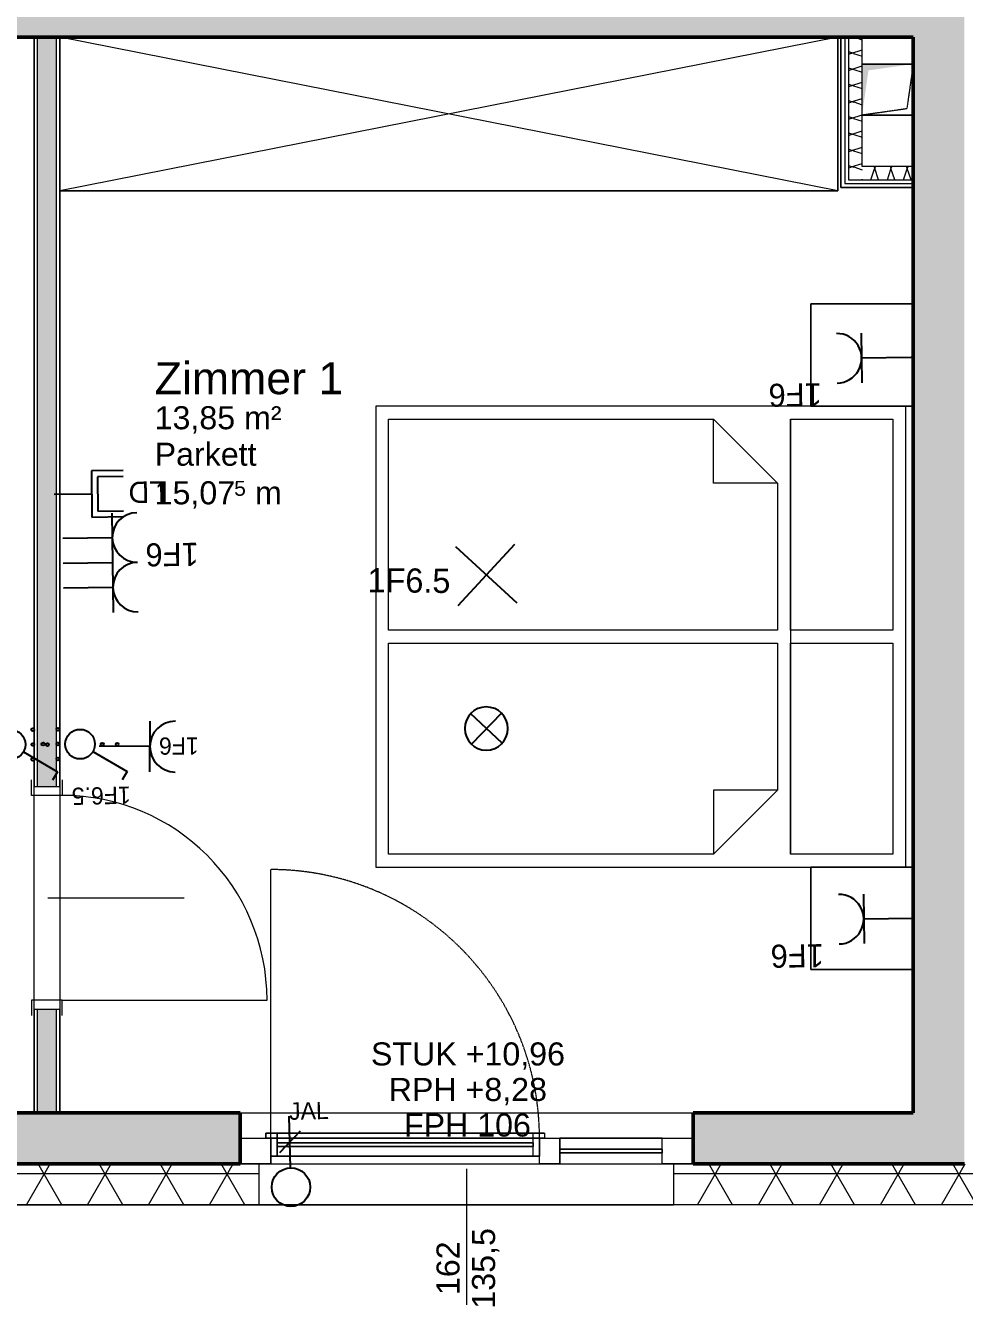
# Model space of a CAD drawing. Header units: metres. Extents: x -15638 to 29611, y -11908 to 29644.
# Drawn here: x 16711 to 20379, y 2594 to 7598 of the extents above; entities that cross this region are included whole.
import ezdxf
from ezdxf.enums import TextEntityAlignment as Align

# ---------------------------------------------------------------- set-up
doc = ezdxf.new("R2010")
doc.units = ezdxf.units.M
doc.linetypes.add('Verdeckt', pattern=[0.003, 0.002, -0.001])
doc.linetypes.add('Verdeckt Oben', pattern=[0.00225, 0.0015, -0.00075])
for name, color, linetype, lineweight in [('A-DETL-GENF_', 92, 'Continuous', 13), ('A-GLAZ', 151, 'Continuous', 18), ('A-GLAZ-IDEN_', 152, 'Continuous', 9), ('A_2D', 7, 'Continuous', 13), ('A_Beschriftung_', 7, 'Continuous', 9), ('A_Decken', 8, 'Continuous', 13), ('A_Durchbruch_', 7, 'Continuous', 5), ('A_Durchbruch_Projektion', 8, 'Verdeckt', 5), ('A_Fenster', 7, 'Continuous', 13), ('A_Moebel', 6, 'Continuous', 13), ('A_Raeume_', 7, 'Continuous', 5), ('A_Raeume_Beschriftung_', 7, 'Continuous', 9), ('A_Tueren', 31, 'Continuous', 13), ('A_Waende', 7, 'Continuous', 13)]:
    doc.layers.add(name, color=color, linetype=linetype, lineweight=lineweight)
doc.layers.add('E_Steckdose+Schalter', color=150, linetype='Continuous', true_color=0x0b6cf4)
doc.layers.add('ET_NACHRTECH', color=92, linetype='Continuous', true_color=0x00d100)
doc.layers.add('ET_LEGENDE - Wohnung$0$800_KO_HI____L', color=130, linetype='Continuous')
doc.styles.add('Arial_2', font='arial.ttf', dxfattribs={"height": 0.09})
doc.styles.add('Arial_3', font='arial.ttf', dxfattribs={"height": 0.125})
doc.styles.add('Arial_4', font='arial.ttf', dxfattribs={"height": 0.05849})
doc.styles.add('ET_LEGENDE - Wohnung$0$ROMANS', font='romans.shx', dxfattribs={"width": 0.6})
pattern_1 = [(45, (0, 0), (-0.08980256, 0.08980256), []), (45, (0.0898, 0), (-0.08980256, 0.08980256), [0.0635, -0.03175])]

# ---------------------------------------------------------------- blocks, each defined once
blk = doc.blocks.new('*U547')
for p, q in [((25, 43.3), (91.7, 158.8)), ((91.7, 158.8), (120.5, 142.1)), ((-25, -43.3), (-91.7, -158.8)), ((-91.7, -158.8), (-120.5, -142.1))]:
    blk.add_line(p, q)
blk.add_circle((0, 0), 50)
at = {"layer": 'ET_LEGENDE - Wohnung$0$800_KO_HI____L'}
for centre in [(0, 125), (0, 75), (-50, -75), (0, -75), (50, -75), (0, -125)]:
    blk.add_circle(centre, 5, dxfattribs=at)
at = {"style": 'ET_LEGENDE - Wohnung$0$ROMANS', "width": 0.6, "flags": 1}
for tag, p in [('RAUMBUCHNUMMER', (-0.2, -465.7)), ('ANLAGE', (-0.2, -615.7))]:
    blk.add_attdef(tag, text='', height=100, dxfattribs=at).set_placement(p, align=Align.MIDDLE)
for tag, p in [('TEILANLAGE_NR', (-0.2, -765.7)), ('KOMPONENTE', (-0.2, -915.7)), ('KOMPONENTE_NR', (-0.2, -1065.7)), ('BEZEICHNUNG', (-0.2, -1215.7)), ('TYP', (-0.2, -1365.7)), ('HERSTELLER', (-0.2, -1515.7)), ('MODEL', (-0.2, -1665.7)), ('LEISTUNG_MAX', (-0.2, -1815.7)), ('SPEZIFISCH_1', (-0.2, -1965.7)), ('SPEZIFISCH_2', (-0.2, -2115.7)), ('SPEZIFISCH_3', (-0.2, -2265.7)), ('SPEZIFISCH_4', (-0.2, -2415.7)), ('SPEZIFISCH_5', (-0.2, -2565.7)), ('GEWERKE_CODE', (-0.2, -2715.7)), ('LV_POS', (-0.2, -2865.7)), ('ZAEHLER', (-0.2, -3015.7)), ('PLATZHALTER_1', (-0.2, -3165.7)), ('PLATZHALTER_2', (-0.2, -3315.7)), ('PLATZHALTER_3', (-0.2, -3465.7)), ('JOBLISTE_VDMA', (-0.2, -3615.7)), ('ET_SPEZIFISCH_1', (-0.2, -3765.7)), ('ET_SPEZIFISCH_2', (-0.2, -3915.7)), ('ET_SPEZIFISCH_3', (-0.2, -4065.7)), ('ET_SPEZIFISCH_4', (-0.2, -4215.7)), ('ET_SPEZIFISCH_5', (-0.2, -4365.7)), ('ET_SPEZIFISCH_6', (-0.2, -4515.7)), ('ET_SPEZIFISCH_7', (-0.2, -4665.7))]:
    blk.add_attdef(tag, text='', height=100, dxfattribs=at).set_placement(p, align=Align.MIDDLE_CENTER)
blk = doc.blocks.new('*U548')
for p, q in [((25, 43.3), (91.7, 158.8)), ((91.7, 158.8), (120.5, 142.1))]:
    blk.add_line(p, q)
blk.add_circle((0, 0), 50)
at = {"layer": 'ET_LEGENDE - Wohnung$0$800_KO_HI____L'}
for centre in [(0, 125), (0, 75), (-50, -75), (0, -75), (50, -75), (0, -125)]:
    blk.add_circle(centre, 5, dxfattribs=at)
at = {"style": 'ET_LEGENDE - Wohnung$0$ROMANS', "width": 0.6, "flags": 1}
for tag, p in [('RAUMBUCHNUMMER', (-0.2, -465.7)), ('ANLAGE', (-0.2, -615.7))]:
    blk.add_attdef(tag, text='', height=100, dxfattribs=at).set_placement(p, align=Align.MIDDLE)
for tag, p in [('TEILANLAGE_NR', (-0.2, -765.7)), ('KOMPONENTE', (-0.2, -915.7)), ('KOMPONENTE_NR', (-0.2, -1065.7)), ('BEZEICHNUNG', (-0.2, -1215.7)), ('TYP', (-0.2, -1365.7)), ('HERSTELLER', (-0.2, -1515.7)), ('MODEL', (-0.2, -1665.7)), ('LEISTUNG_MAX', (-0.2, -1815.7)), ('SPEZIFISCH_1', (-0.2, -1965.7)), ('SPEZIFISCH_2', (-0.2, -2115.7)), ('SPEZIFISCH_3', (-0.2, -2265.7)), ('SPEZIFISCH_4', (-0.2, -2415.7)), ('SPEZIFISCH_5', (-0.2, -2565.7)), ('GEWERKE_CODE', (-0.2, -2715.7)), ('LV_POS', (-0.2, -2865.7)), ('ZAEHLER', (-0.2, -3015.7)), ('PLATZHALTER_1', (-0.2, -3165.7)), ('PLATZHALTER_2', (-0.2, -3315.7)), ('PLATZHALTER_3', (-0.2, -3465.7)), ('JOBLISTE_VDMA', (-0.2, -3615.7)), ('ET_SPEZIFISCH_1', (-0.2, -3765.7)), ('ET_SPEZIFISCH_2', (-0.2, -3915.7)), ('ET_SPEZIFISCH_3', (-0.2, -4065.7)), ('ET_SPEZIFISCH_4', (-0.2, -4215.7)), ('ET_SPEZIFISCH_5', (-0.2, -4365.7)), ('ET_SPEZIFISCH_6', (-0.2, -4515.7)), ('ET_SPEZIFISCH_7', (-0.2, -4665.7))]:
    blk.add_attdef(tag, text='', height=100, dxfattribs=at).set_placement(p, align=Align.MIDDLE_CENTER)
blk = doc.blocks.new('*U567')
for p, q in [((62.5, 0), (-62.5, 0)), ((0, 0), (0, -125))]:
    blk.add_line(p, q)
blk.add_arc((0, 62.5), 62.5, 180, 0)
at = {"style": 'ET_LEGENDE - Wohnung$0$ROMANS', "width": 0.8, "flags": 1}
for tag, p in [('RAUMBUCHNUMMER', (0, -425)), ('ANLAGE', (0, -595.4)), ('TEILANLAGE_NR', (0, -755.5)), ('KOMPONENTE', (0, -901.3)), ('KOMPONENTE_NR', (0, -1063.3)), ('BEZEICHNUNG', (0, -1205.6)), ('TYP', (0, -1346.7)), ('HERSTELLER', (0, -1514.1)), ('MODEL', (0, -1677.3)), ('LEISTUNG_MAX', (0, -1851.5)), ('SPEZIFISCH_1', (0, -2012.8)), ('SPEZIFISCH_2', (0, -2200)), ('SPEZIFISCH_3', (0, -2374.2)), ('SPEZIFISCH_4', (0, -2548.5)), ('SPEZIFISCH_5', (0, -2722.7)), ('GEWERKE_CODE', (0, -2897)), ('LV_POS', (0, -3071.2)), ('ZAEHLER', (0, -3245.5)), ('PLATZHALTER_1', (0, -3419.7)), ('PLATZHALTER_2', (0, -3594)), ('PLATZHALTER_3', (0, -3768.2)), ('JOBLISTE_VDMA', (0, -3942.5)), ('ET_SPEZIFISCH_1', (0, -4116.7)), ('ET_SPEZIFISCH_2', (0, -4291)), ('ET_SPEZIFISCH_3', (0, -4465.2)), ('ET_SPEZIFISCH_4', (0, -4639.5)), ('ET_SPEZIFISCH_5', (0, -4813.7)), ('ET_SPEZIFISCH_6', (0, -4988)), ('ET_SPEZIFISCH_7', (0, -5162.2))]:
    blk.add_attdef(tag, text='', height=100, dxfattribs=at).set_placement(p, align=Align.MIDDLE)
blk = doc.blocks.new('*U557')
for p, q in [((-70.7, -70.7), (70.7, 70.7)), ((70.7, -70.7), (-70.7, 70.7))]:
    blk.add_line(p, q)
at = {"style": 'ET_LEGENDE - Wohnung$0$ROMANS', "width": 0.6, "flags": 1}
for tag, p in [('RAUMBUCHNUMMER', (0, -400)), ('ANLAGE', (0, -550))]:
    blk.add_attdef(tag, text='', height=100, dxfattribs=at).set_placement(p, align=Align.MIDDLE)
for tag, p in [('TEILANLAGE_NR', (0, -700)), ('KOMPONENTE', (0, -850)), ('KOMPONENTE_NR', (0, -1000)), ('BEZEICHNUNG', (0, -1150)), ('TYP', (0, -1300)), ('HERSTELLER', (0, -1450)), ('MODEL', (0, -1600)), ('LEISTUNG_MAX', (0, -1750)), ('SPEZIFISCH_1', (0, -1900)), ('SPEZIFISCH_2', (0, -2050)), ('SPEZIFISCH_3', (0, -2200)), ('SPEZIFISCH_4', (0, -2350)), ('SPEZIFISCH_5', (0, -2500)), ('GEWERKE_CODE', (0, -2650)), ('LV_POS', (0, -2800)), ('ZAEHLER', (0, -2950)), ('PLATZHALTER_1', (0, -3100)), ('PLATZHALTER_2', (0, -3250)), ('PLATZHALTER_3', (0, -3400)), ('JOBLISTE_VDMA', (0, -3550)), ('ET_SPEZIFISCH_1', (0, -3700)), ('ET_SPEZIFISCH_2', (0, -3850)), ('ET_SPEZIFISCH_3', (0, -4000)), ('ET_SPEZIFISCH_4', (0, -4150)), ('ET_SPEZIFISCH_5', (0, -4300)), ('ET_SPEZIFISCH_6', (0, -4450)), ('ET_SPEZIFISCH_7', (0, -4600))]:
    blk.add_attdef(tag, text='', height=100, dxfattribs=at).set_placement(p, align=Align.MIDDLE_CENTER)
blk = doc.blocks.new('hzmdba')
at = {"color": 1}
for points in [[(5046.03, 1505.526), (5046.95, 1503.842)], [(5045.639, 1504.237), (5047.346, 1505.147)]]:
    blk.add_lwpolyline(points, dxfattribs=at)
blk.add_circle((5046.5, 1504.686), 0.963, dxfattribs=at)
blk = doc.blocks.new('*U566')
for p, q in [((-125.3, 0), (125.3, 0)), ((0, 0), (0, -125))]:
    blk.add_line(p, q)
for centre in [(-62.8, 62.6), (62.5, 62.5)]:
    blk.add_arc(centre, 62.5, 180, 0)
at = {"layer": 'ET_LEGENDE - Wohnung$0$800_KO_HI____L'}
for p, q in [((-62.8, 0.1), (-62.8, -124.9)), ((62.5, 0), (62.5, -125))]:
    blk.add_line(p, q, dxfattribs=at)
at = {"style": 'ET_LEGENDE - Wohnung$0$ROMANS', "width": 0.8, "flags": 1}
for tag, p in [('RAUMBUCHNUMMER', (0, -425)), ('ANLAGE', (0, -595.4)), ('TEILANLAGE_NR', (0, -755.5)), ('KOMPONENTE', (0, -901.3)), ('KOMPONENTE_NR', (0, -1063.3)), ('BEZEICHNUNG', (0, -1205.6)), ('TYP', (0, -1346.7)), ('HERSTELLER', (0, -1514.1)), ('MODEL', (0, -1677.3)), ('LEISTUNG_MAX', (0, -1851.5)), ('SPEZIFISCH_1', (0, -2012.8)), ('SPEZIFISCH_2', (0, -2200)), ('SPEZIFISCH_3', (0, -2374.2)), ('SPEZIFISCH_4', (0, -2548.5)), ('SPEZIFISCH_5', (0, -2722.7)), ('GEWERKE_CODE', (0, -2897)), ('LV_POS', (0, -3071.2)), ('ZAEHLER', (0, -3245.5)), ('PLATZHALTER_1', (0, -3419.7)), ('PLATZHALTER_2', (0, -3594)), ('PLATZHALTER_3', (0, -3768.2)), ('JOBLISTE_VDMA', (0, -3942.5))]:
    blk.add_attdef(tag, text='', height=100, dxfattribs=at).set_placement(p, align=Align.MIDDLE)
blk = doc.blocks.new('*U558')
for p, q in [((-62.5, 85.9), (-62.5, 0)), ((-46.5, 85.9), (-46.5, 16)), ((46.5, 16), (46.5, 85.9)), ((62.5, 0), (62.5, 85.9)), ((-62.5, 0), (62.5, 0)), ((-46.5, 16), (46.5, 16)), ((0, 0), (0, -101.6))]:
    blk.add_line(p, q)
at = {"style": 'ET_LEGENDE - Wohnung$0$ROMANS', "width": 0.8, "flags": 1}
for tag, p in [('RAUMBUCHNUMMER', (0, -334.5)), ('ANLAGE', (0, -505)), ('TEILANLAGE_NR', (0, -665)), ('KOMPONENTE', (0, -810.9)), ('KOMPONENTE_NR', (0, -972.8)), ('BEZEICHNUNG', (0, -1115.1)), ('TYP', (0.8, -1261.8)), ('HERSTELLER', (0, -1423.6)), ('MODEL', (0, -1586.8)), ('LEISTUNG_MAX', (0, -1761)), ('SPEZIFISCH_1', (0, -1935.3)), ('SPEZIFISCH_2', (0, -2109.5)), ('SPEZIFISCH_3', (0, -2283.8)), ('SPEZIFISCH_4', (0, -2458)), ('SPEZIFISCH_5', (0, -2632.3)), ('GEWERKE_CODE', (0, -2806.5)), ('LV_POS', (0, -2980.8)), ('ZAEHLER', (0, -3155)), ('PLATZHALTER_1', (0, -3329.3)), ('PLATZHALTER_2', (0, -3503.5)), ('PLATZHALTER_3', (0, -3677.8)), ('JOBLISTE_VDMA', (0, -3852)), ('ET_SPEZIFISCH_1', (0, -4026.3)), ('ET_SPEZIFISCH_2', (0, -4200.5)), ('ET_SPEZIFISCH_3', (0, -4374.8)), ('ET_SPEZIFISCH_4', (0, -4549)), ('ET_SPEZIFISCH_5', (0, -4723.3)), ('ET_SPEZIFISCH_6', (0, -4897.5)), ('ET_SPEZIFISCH_7', (0, -5071.8))]:
    blk.add_attdef(tag, text='', height=100, dxfattribs=at).set_placement(p, align=Align.TOP_CENTER)
blk = doc.blocks.new('*U555')
blk.add_line((0, 65), (0, 240))
at = {"linetype": 'Continuous', "ltscale": 0.125}
blk.add_line((35.4, 187.9), (-35.4, 117.1), dxfattribs=at)
blk.add_circle((0, 0), 65)
at = {"style": 'ET_LEGENDE - Wohnung$0$ROMANS', "width": 0.6, "flags": 1}
for tag, p in [('RAUMBUCHNUMMER', (0, -400)), ('ANLAGE', (0, -550))]:
    blk.add_attdef(tag, text='', height=100, dxfattribs=at).set_placement(p, align=Align.MIDDLE)
for tag, p in [('TEILANLAGE_NR', (0, -700)), ('KOMPONENTE', (0, -850)), ('KOMPONENTE_NR', (0, -1000)), ('BEZEICHNUNG', (0, -1150)), ('TYP', (0, -1300)), ('HERSTELLER', (0, -1450)), ('MODEL', (0, -1600)), ('LEISTUNG_MAX', (0, -1750)), ('SPEZIFISCH_1', (0, -1900)), ('SPEZIFISCH_2', (0, -2050)), ('SPEZIFISCH_3', (0, -2200)), ('SPEZIFISCH_4', (0, -2350)), ('SPEZIFISCH_5', (0, -2500)), ('GEWERKE_CODE', (0, -2650)), ('LV_POS', (0, -2800)), ('ZAEHLER', (0, -2950)), ('PLATZHALTER_1', (0, -3100)), ('PLATZHALTER_2', (0, -3250)), ('PLATZHALTER_3', (0, -3400)), ('JOBLISTE_VDMA', (0, -3550)), ('ET_SPEZIFISCH_1', (0, -3700)), ('ET_SPEZIFISCH_2', (0, -3850)), ('ET_SPEZIFISCH_3', (0, -4000)), ('ET_SPEZIFISCH_4', (0, -4150)), ('ET_SPEZIFISCH_5', (0, -4300)), ('ET_SPEZIFISCH_6', (0, -4450)), ('ET_SPEZIFISCH_7', (0, -4600))]:
    blk.add_attdef(tag, text='', height=100, dxfattribs=at).set_placement(p, align=Align.MIDDLE_CENTER)
blk = doc.blocks.new('Moeb_Schrank - Schrank_2m_60cm-8374604-263_PP_03DG_BT1')
at = {"layer": 'A_Moebel', "color": 8}
for p, q in [((0, 0), (3.04, 0.6)), ((0, 0.6), (3.04, 0)), ((3.04, 0.6), (0, 0.6)), ((0, 0.6), (0, 0)), ((0, 0), (0, 0.6)), ((0, 0.6), (3.04, 0.6)), ((3.04, 0), (3.04, 0.6)), ((3.04, 0.6), (3.04, 0)), ((0, 0), (3.04, 0)), ((3.04, 0), (0, 0))]:
    blk.add_line(p, q, dxfattribs=at)
blk = doc.blocks.new('Moeb_Bett - Doppelbett 180x210-V11-263_PP_03DG_BT1')
at = {"layer": 'A_Moebel', "color": 8}
for p, q in [((-1.3, 1.05), (-1.3, 0.65)), ((-1.3, 0.65), (-1.3, 1.05)), ((-0.9, 1.05), (-1.0602, 1.05)), ((-1.0602, 1.05), (-0.9, 1.05)), ((-0.9, 1.05), (-0.9, -1.05)), ((-0.9, 0.65), (-0.9, 1.05)), ((-0.9, 1.05), (-0.9, 0.65)), ((-0.9, 1.02), (0.9, 1.02)), ((0.9, -1.05), (0.9, 1.05)), ((1.3, 1.05), (0.9, 1.05)), ((0.9, 1.05), (0.9, 0.65)), ((0.9, 0.65), (0.9, 1.05)), ((0.9, 1.05), (1.3, 1.05)), ((1.3, 0.65), (1.3, 1.05)), ((1.3, 1.05), (1.3, 0.65)), ((-0.85, 0.57), (-0.85, 0.97)), ((-0.85, 0.97), (-0.025, 0.97)), ((-0.025, 0.97), (-0.025, 0.57)), ((0.025, 0.57), (0.025, 0.97)), ((0.025, 0.97), (0.85, 0.97)), ((0.85, 0.97), (0.85, 0.57)), ((-1.3, 0.65), (-0.9, 0.65)), ((-0.9, 0.65), (-1.3, 0.65)), ((0.9, 0.65), (1.3, 0.65)), ((1.3, 0.65), (0.9, 0.65)), ((-0.025, 0.57), (-0.85, 0.57)), ((-0.85, 0.57), (0.85, 0.57)), ((0.85, 0.57), (0.025, 0.57)), ((-0.85, 0.27), (-0.6, 0.52)), ((-0.6, 0.52), (-0.6, 0.27)), ((-0.6, 0.52), (-0.025, 0.52)), ((-0.025, 0.52), (-0.025, -1)), ((0.025, -1), (0.025, 0.52)), ((0.025, 0.52), (0.6, 0.52)), ((0.6, 0.52), (0.6, 0.27)), ((0.85, 0.27), (0.6, 0.52)), ((-0.6, 0.27), (-0.85, 0.27)), ((-0.85, -1), (-0.85, 0.27)), ((0.6, 0.27), (0.85, 0.27)), ((0.85, 0.27), (0.85, -1)), ((-0.025, -1), (-0.85, -1)), ((0.85, -1), (0.025, -1)), ((-0.9, -1.05), (0.9, -1.05))]:
    blk.add_line(p, q, dxfattribs=at)
blk = doc.blocks.new('UZ_D1 - SL_0800x2000_Zimmertür_Stahlzarge_GK-7175678-263_PP_03DG_BT1')
at = {"layer": 'A_Tueren', "lineweight": 5}
for p, q in [((0.4, 0.06), (0.4, 0.86)), ((-0.46, 0.06), (-0.4, 0.06)), ((-0.4, 0.06), (-0.4, -0.06)), ((0.4, 0.06), (0.4, -0.06)), ((0.46, 0.06), (0.4, 0.06)), ((-0.4, -0.06), (-0.46, -0.06)), ((0.4, -0.06), (0.46, -0.06))]:
    blk.add_line(p, q, dxfattribs=at)
blk.add_arc((0.4, 0.06), 0.8, 90, 180, dxfattribs=at)
blk = doc.blocks.new('Fens_Tuer_2tlg - DK_DF_SL_1770x1900_Terrassentür dicke Aufbau NEU DG-V30-263_PP_03DG_BT1')
at = {"layer": 'A-GLAZ'}
for p, q in [((-0.785, 0.02), (-0.74, 0.02)), ((-0.785, 0), (-0.785, 0.02)), ((-0.74, 0.02), (-0.74, -0.07)), ((0.26, 0.02), (0.305, 0.02)), ((0.26, -0.07), (0.26, 0.02)), ((0.305, 0.02), (0.305, 0)), ((-0.885, -0.1), (-0.885, 0)), ((-0.885, 0), (-0.765, 0)), ((-0.765, 0), (-0.785, 0)), ((-0.765, -0.07), (-0.765, 0)), ((-0.765, 0), (-0.765, -0.1)), ((-0.74, -0.018), (0.26, -0.018)), ((-0.74, -0.032), (-0.74, -0.018)), ((0.26, -0.032), (-0.74, -0.032)), ((0.26, -0.018), (0.26, -0.032)), ((0.285, 0), (0.285, -0.07)), ((0.305, 0), (0.285, 0)), ((0.285, -0.1), (0.285, 0)), ((0.285, 0), (0.365, 0)), ((0.365, 0), (0.365, -0.1)), ((0.365, -0.043), (0.765, -0.043)), ((0.365, -0.057), (0.365, -0.043)), ((0.765, -0.1), (0.765, 0)), ((0.765, 0), (0.885, 0)), ((0.765, -0.043), (0.765, -0.057)), ((0.885, 0), (0.885, -0.1)), ((-0.765, -0.1), (-0.885, -0.1)), ((-0.74, -0.07), (-0.765, -0.07)), ((0.285, -0.07), (0.26, -0.07)), ((0.365, -0.1), (0.285, -0.1)), ((0.765, -0.057), (0.365, -0.057)), ((0.885, -0.1), (0.765, -0.1))]:
    blk.add_line(p, q, dxfattribs=at)
at = {"layer": 'A_Fenster', "linetype": 'Verdeckt', "lineweight": 5}
for p, q in [((-0.765, 0.02), (-0.765, 1.05)), ((-0.765, 0), (-0.765, 0.02))]:
    blk.add_line(p, q, dxfattribs=at)
at = {"layer": 'A_Fenster', "linetype": 'Verdeckt Oben', "lineweight": 5}
for p, q in [((-0.885, 0.1), (0.885, 0.1)), ((-0.885, 0.1), (0.885, 0.1)), ((-0.885, -0.1), (0.885, -0.1)), ((-0.81, -0.26), (0.81, -0.26))]:
    blk.add_line(p, q, dxfattribs=at)
at = {"layer": 'A_Fenster'}
for p, q in [((-0.785, 0.02), (-0.785, 0)), ((0.305, 0.02), (-0.785, 0.02)), ((-0.74, -0.018), (-0.74, 0.02)), ((-0.74, 0.02), (0.26, 0.02)), ((0.26, -0.018), (0.26, 0.02)), ((0.305, 0.02), (0.305, 0)), ((-0.885, 0), (-0.785, 0)), ((-0.785, 0), (0.305, 0)), ((-0.785, 0), (0.305, 0)), ((-0.765, 0), (-0.765, -0.07)), ((0.285, 0), (-0.765, 0)), ((0.285, 0), (-0.765, 0)), ((-0.765, -0.07), (-0.765, 0)), ((-0.74, -0.018), (-0.74, -0.032)), ((0.26, -0.018), (-0.74, -0.018)), ((-0.74, -0.032), (-0.74, -0.018)), ((-0.74, -0.032), (0.26, -0.032)), ((-0.74, -0.07), (-0.74, -0.032)), ((0.26, -0.032), (0.26, -0.018)), ((0.26, -0.032), (0.26, -0.018)), ((0.26, -0.07), (0.26, -0.032)), ((0.285, 0), (0.285, -0.07)), ((0.285, -0.07), (0.285, 0)), ((0.305, 0), (0.885, 0)), ((0.765, 0), (0.365, 0)), ((0.365, -0.043), (0.365, 0)), ((0.365, -0.057), (0.365, -0.043)), ((0.365, -0.043), (0.365, -0.057)), ((0.765, -0.043), (0.365, -0.043)), ((0.765, -0.043), (0.765, 0)), ((0.765, -0.057), (0.765, -0.043)), ((0.765, -0.057), (0.765, -0.043)), ((-0.81, -0.1), (-0.885, -0.1)), ((-0.765, -0.07), (0.285, -0.07)), ((-0.765, -0.1), (-0.765, -0.07)), ((-0.765, -0.1), (0.285, -0.1)), ((0.26, -0.07), (-0.74, -0.07)), ((0.285, -0.1), (0.285, -0.07)), ((0.365, -0.1), (0.365, -0.057)), ((0.365, -0.057), (0.765, -0.057)), ((0.365, -0.1), (0.765, -0.1)), ((0.765, -0.1), (0.765, -0.057)), ((0.885, -0.1), (0.81, -0.1))]:
    blk.add_line(p, q, dxfattribs=at)
at = {"layer": 'A_Fenster', "linetype": 'Verdeckt', "lineweight": 5}
for start, end in [(1.094, 90), (360, 1.094)]:
    blk.add_arc((-0.765, 0), 1.05, start, end, dxfattribs=at)
blk = doc.blocks.new('Symbol_Schatten - Bodendurchbruch_Schatten-8269585-263_PP_03DG_BT1')
at = {"layer": 'A-DETL-GENF_'}
blk.add_hatch(color=256, dxfattribs=at).paths.add_polyline_path([(-0.1, -0.1), (-0.075, 0.075), (0.1, 0.1), (-0.1, 0.1), (-0.1, 0.075)])
at = {"layer": 'A_2D'}
for p, q in [((-0.1, 0.1), (0.1, 0.1)), ((0.1, -0.1), (-0.1, -0.1))]:
    blk.add_line(p, q, dxfattribs=at)
at = {"layer": 'A_Durchbruch_'}
for p, q in [((0.1, 0.1), (-0.1, 0.1)), ((-0.1, -0.1), (0.1, -0.1))]:
    blk.add_line(p, q, dxfattribs=at)
blk = doc.blocks.new('Symbol_Schatten_Verdeckt_unten - Bodendurchbruch_Schatten_Verdeckt_unten-8269587-263_PP_03DG_BT1')
at = {"layer": 'A_Durchbruch_Projektion'}
for p, q in [((-0.1, 0.1), (0.1, 0.1)), ((-0.1, -0.1), (-0.075, 0.075)), ((-0.075, 0.075), (0.1, 0.1))]:
    blk.add_line(p, q, dxfattribs=at)
blk = doc.blocks.new('BS_Tuer_PP - rechts-10002445-263_PP_03DG_BT1')
at = {"layer": 'A_Beschriftung_'}
blk.add_line((0, 0.00012), (0, -0.01051), dxfattribs=at)
blk = doc.blocks.new('BS_Fens_PP - rechts-2843221-263_PP_03DG_BT1')
at = {"layer": 'A-GLAZ-IDEN_'}
blk.add_line((0, 0.00012), (0, -0.01051), dxfattribs=at)
blk = doc.blocks.new('354354')
at = {"layer": 'A_Waende', "lineweight": 5}
h = blk.add_hatch(dxfattribs=at)
h.set_pattern_fill('FP_4', color=250, style=0, pattern_type=2)
h.set_pattern_definition(pattern_1)
h.paths.add_polyline_path([(39.2827, 73.898), (39.2827, 79.243), (39.0827, 79.243), (39.0827, 73.898), (39.2653, 73.898)])
h.paths.add_polyline_path([(39.0827, 80.443), (39.2827, 80.443), (39.2827, 81.443), (39.0827, 81.443), (39.0827, 80.7305)])
h.paths.add_polyline_path([(39.2827, 83.213), (39.2827, 84.3727), (39.0827, 84.3727), (39.0827, 83.213), (39.1827, 83.213)])
h.paths.add_polyline_path([(39.1827, 85.8227), (39.1049, 85.8422), (39.119, 85.8068), (39.1427, 85.8127)])
h.paths.add_polyline_path([(39.2827, 85.7977), (39.2827, 85.8477), (39.1827, 85.8227), (39.2363, 85.8093)])
h.paths.add_polyline_path([(39.2827, 85.7552), (39.2827, 85.7977), (39.2197, 85.7977), (39.2414, 85.783)])
h.paths.add_polyline_path([(39.1427, 85.5727), (39.2827, 85.5727), (39.2827, 85.7552), (39.1397, 85.7552), (39.1427, 85.7477), (39.0827, 85.7477), (39.0827, 85.5727)])
h.paths.add_polyline_path([(39.1276, 85.7855), (39.1456, 85.7977), (39.1227, 85.7977)])
h.paths.add_polyline_path([(39.2197, 85.8477), (39.2827, 85.8477), (39.2827, 85.8902), (39.2277, 85.8531)])
h.paths.add_polyline_path([(39.1456, 85.8477), (39.0868, 85.8874), (39.1027, 85.8477), (39.1427, 85.8477)])
h.paths.add_polyline_path([(39.2827, 85.8902), (39.2827, 86.5927), (39.0827, 86.5927), (39.0827, 85.8977), (39.0857, 85.8902), (39.2204, 85.8902)])
h = blk.add_hatch(dxfattribs=at)
h.set_pattern_fill('FP_4', color=250, style=0, pattern_type=2)
h.set_pattern_definition(pattern_1)
h.paths.add_polyline_path([(30.1509, 78.3005), (30.1877, 78.3005), (30.1877, 78.4805), (22.0727, 78.4805), (22.0727, 78.3005), (30.1359, 78.3005)])
h.paths.add_polyline_path([(16.5777, 78.3005), (21.0527, 78.3005), (21.0527, 78.4805), (15.0327, 78.4805), (15.0327, 78.3005), (16.5627, 78.3005)])
h.paths.add_polyline_path([(38.7877, 78.3005), (39.0827, 78.3005), (39.0827, 78.4805), (31.2077, 78.4805), (31.2077, 78.3005), (38.7782, 78.3005)])
h = blk.add_hatch(dxfattribs=at)
h.set_pattern_fill('FP_18', color=250, angle=-135, style=0, pattern_type=2)
h.set_pattern_definition([(315, (35.64808, 76.19924), (0.254, -0.1270034), [0.02245, -0.15715]), (315, (35.7591, 76.151865), (0.254, -0.1270034), [0.02245, -0.15715]), (315, (35.64808, 76.1356), (0.254, -0.1270034), [0.02245, -0.15715]), (315, (35.7591, 76.088225), (0.254, -0.1270034), [0.02245, -0.15715]), (341.565, (35.663638, 76.183685), (0.50799766, -0.1270007), [0.0502, -0.35141]), (341.565, (35.711014, 76.16742), (0.50799766, -0.1270007), [0.0502, -0.35141]), (341.565, (35.663638, 76.120045), (0.50799766, -0.1270007), [0.0502, -0.35141]), (341.565, (35.711014, 76.10378), (0.50799766, -0.1270007), [0.0502, -0.35141]), (45, (35.7591, 76.18298), (-0.254, -0.1270034), [0.02245, -0.15715]), (45, (35.64808, 76.1356), (-0.254, -0.1270034), [0.02245, -0.15715]), (45, (35.75839, 76.120045), (-0.254, -0.1270034), [0.02245, -0.15715]), (45, (35.64808, 76.07196), (-0.254, -0.1270034), [0.02245, -0.15715]), (18.435, (35.711014, 76.16742), (-0.50799766, -0.1270007), [0.0502, -0.35141]), (18.435, (35.663638, 76.151158), (-0.50799766, -0.1270007), [0.0502, -0.35141]), (18.435, (35.711014, 76.10378), (-0.50799766, -0.1270007), [0.0502, -0.35141]), (18.435, (35.663638, 76.08752), (-0.50799766, -0.1270007), [0.0502, -0.35141])])
h.paths.add_polyline_path([(35.6602, 74.098), (35.7352, 74.098), (35.7352, 74.503), (35.6602, 74.503), (35.6602, 74.1189)])
h.paths.add_polyline_path([(35.7352, 75.373), (35.7352, 78.3005), (35.6602, 78.3005), (35.6602, 75.373)])
h = blk.add_hatch(dxfattribs=at)
h.set_pattern_fill('FP_87', color=250, angle=-135, style=0, pattern_type=2)
h.set_pattern_definition([(315, (38.80036, 78.00661), (0.254, -0.127003), [0.02245, -0.15715]), (315, (38.91138, 77.95923), (0.254, -0.127003), [0.02245, -0.15715]), (315, (38.80036, 77.94297), (0.254, -0.127003), [0.02245, -0.15715]), (315, (38.91138, 77.89559), (0.254, -0.127003), [0.02245, -0.15715]), (341.565, (38.81592, 77.99105), (0.5079977, -0.1270007), [0.0502, -0.35141]), (341.565, (38.863296, 77.974786), (0.5079977, -0.1270007), [0.0502, -0.35141]), (341.565, (38.81592, 77.92741), (0.5079977, -0.1270007), [0.0502, -0.35141]), (341.565, (38.864003, 77.911854), (0.5079977, -0.1270007), [0.0502, -0.35141]), (45, (38.91138, 77.99034), (-0.254, -0.127003), [0.02245, -0.15715]), (45, (38.80036, 77.94297), (-0.254, -0.127003), [0.02245, -0.15715]), (45, (38.91067, 77.92741), (-0.254, -0.127003), [0.02245, -0.15715]), (45, (38.80036, 77.87933), (-0.254, -0.127003), [0.02245, -0.15715]), (18.435, (38.863296, 77.974786), (-0.5079977, -0.1270007), [0.0502, -0.35141]), (18.435, (38.816627, 77.95923), (-0.5079977, -0.1270007), [0.0502, -0.35141]), (18.435, (38.864003, 77.911854), (-0.5079977, -0.1270007), [0.0502, -0.35141]), (18.435, (38.816627, 77.89559), (-0.5079977, -0.1270007), [0.0502, -0.35141])])
h.paths.add_polyline_path([(38.8827, 77.743), (38.8827, 78.3005), (38.8302, 78.3005), (38.8302, 77.743), (38.8597, 77.743)])
h = blk.add_hatch(dxfattribs=at)
h.set_pattern_fill('FP_86', color=250, angle=45, style=0, pattern_type=2)
h.set_pattern_definition([(45, (38.9828, 77.71245), (0.127003, 0.254), [0.02245, -0.15715]), (45, (39.03088, 77.82417), (0.127003, 0.254), [0.02245, -0.15715]), (45, (39.04573, 77.71316), (0.127003, 0.254), [0.02245, -0.15715]), (45, (39.09381, 77.823465), (0.127003, 0.254), [0.02245, -0.15715]), (71.565, (38.99906, 77.728713), (0.127001, 0.507998), [0.0502, -0.35141]), (71.565, (39.014617, 77.776796), (0.127001, 0.507998), [0.0502, -0.35141]), (71.565, (39.061993, 77.72942), (0.127001, 0.507998), [0.0502, -0.35141]), (71.565, (39.078256, 77.776796), (0.127001, 0.507998), [0.0502, -0.35141]), (135, (38.99835, 77.82417), (0.127003, -0.254), [0.02245, -0.15715]), (135, (39.04573, 77.71316), (0.127003, -0.254), [0.02245, -0.15715]), (135, (39.06199, 77.82417), (0.127003, -0.254), [0.02245, -0.15715]), (135, (39.10937, 77.71316), (0.127003, -0.254), [0.02245, -0.15715]), (108.435, (39.014617, 77.776796), (0.127001, -0.507998), [0.0502, -0.35141]), (108.435, (39.030173, 77.728713), (0.127001, -0.507998), [0.0502, -0.35141]), (108.435, (39.078256, 77.776796), (0.127001, -0.507998), [0.0502, -0.35141]), (108.435, (39.093813, 77.728713), (0.127001, -0.507998), [0.0502, -0.35141])])
h.paths.add_polyline_path([(39.0754, 77.743), (39.0827, 77.743), (39.0827, 77.7955), (38.8827, 77.7955), (38.8827, 77.743), (39.0754, 77.743)])
h = blk.add_hatch(dxfattribs=at)
h.set_pattern_fill('FP_4', color=250, style=0, pattern_type=2)
h.set_pattern_definition(pattern_1)
h.paths.add_polyline_path([(29.7382, 73.898), (29.8125, 73.898), (29.8125, 74.098), (28.4302, 74.098), (28.4302, 73.898), (29.3505, 73.898)])
h.paths.add_polyline_path([(11.2427, 73.898), (13.1164, 73.898), (13.1164, 74.098), (11.2427, 74.098), (11.2427, 74.0156)])
h.paths.add_polyline_path([(24.8204, 73.898), (26.6602, 73.898), (26.6602, 74.098), (24.7596, 74.098), (24.7596, 73.898), (24.8063, 73.898)])
h.paths.add_polyline_path([(21.6909, 73.898), (22.9896, 73.898), (22.9896, 74.098), (21.6909, 74.098), (21.6909, 73.998)])
h.paths.add_polyline_path([(35.1723, 73.998), (35.1918, 74.0758), (35.1564, 74.0616), (35.1623, 74.038)])
h.paths.add_polyline_path([(35.1973, 73.898), (35.1723, 73.998), (35.1473, 73.898), (35.1723, 73.898)])
h.paths.add_polyline_path([(35.2398, 73.898), (35.1973, 73.961), (35.1973, 73.898)])
h.paths.add_polyline_path([(35.7884, 73.898), (36.4523, 73.898), (36.4523, 74.098), (35.2473, 74.098), (35.2398, 74.095), (35.2398, 73.898), (35.7477, 73.898)])
h.paths.add_polyline_path([(16.1664, 73.998), (16.1858, 74.0758), (16.1505, 74.0616), (16.1564, 74.038)])
h.paths.add_polyline_path([(16.1414, 73.898), (16.1914, 73.898), (16.1664, 73.998), (16.157, 73.9602)])
h.paths.add_polyline_path([(16.0989, 73.898), (16.1414, 73.898), (16.1414, 73.961)])
h.paths.add_polyline_path([(15.4277, 73.898), (16.0989, 73.898), (16.0989, 74.041), (16.0914, 74.038), (16.0914, 74.098), (14.8864, 74.098), (14.8864, 73.898), (15.3277, 73.898)])
h.paths.add_polyline_path([(19.8705, 73.898), (19.9209, 73.898), (19.9209, 74.098), (18.2564, 74.098), (18.2564, 73.898), (18.8201, 73.898)])
h.paths.add_polyline_path([(31.5825, 73.898), (33.0823, 73.898), (33.0823, 74.098), (31.5825, 74.098), (31.5825, 74.0966)])
h.paths.add_polyline_path([(35.1473, 73.898), (35.1473, 73.961), (35.1048, 73.898)])
h.paths.add_polyline_path([(35.1048, 73.898), (35.1048, 74.041), (35.0973, 74.038), (35.0973, 74.098), (34.8523, 74.098), (34.8523, 73.898), (35.0814, 73.898)])
h.paths.add_polyline_path([(16.2339, 73.898), (16.1914, 73.961), (16.1914, 73.898)])
h.paths.add_polyline_path([(16.4864, 73.898), (16.4864, 74.098), (16.2414, 74.098), (16.2339, 74.095), (16.2339, 73.898), (16.3455, 73.898)])
h.paths.add_polyline_path([(39.0827, 73.898), (39.0827, 74.098), (38.2223, 74.098), (38.2223, 73.898), (38.9653, 73.898)])
h.paths.add_polyline_path([(16.1914, 74.035), (16.2311, 74.0939), (16.1914, 74.078), (16.1914, 74.038)])
h.paths.add_polyline_path([(35.1973, 74.035), (35.237, 74.0939), (35.1973, 74.078), (35.1973, 74.038)])
h.paths.add_polyline_path([(16.1414, 74.035), (16.1414, 74.058), (16.1292, 74.0531), (16.1394, 74.038)])
h.paths.add_polyline_path([(35.1473, 74.035), (35.1473, 74.058), (35.1351, 74.0531), (35.1453, 74.038)])
h = blk.add_hatch(dxfattribs=at)
h.set_pattern_fill('FP_2', color=250, style=0, pattern_type=2)
h.set_pattern_definition([(180, (25.243, 73.898), (0, -0.20637), []), (240, (25.243, 73.898), (0.1787303, -0.10319), []), (300, (25.243, 73.898), (0.1787303, 0.10319), [])])
h.paths.add_polyline_path([(38.2223, 73.738), (39.4427, 73.738), (39.4427, 73.898), (38.1473, 73.898), (38.1473, 73.738)])
h.paths.add_polyline_path([(34.7773, 73.738), (36.5273, 73.738), (36.5273, 73.898), (34.7773, 73.898), (34.7773, 73.8599)])
h.paths.add_polyline_path([(33.1573, 73.738), (33.1573, 73.898), (31.5075, 73.898), (31.5075, 73.738), (32.9604, 73.738)])
h.paths.add_polyline_path([(29.7382, 73.738), (29.8875, 73.738), (29.8875, 73.898), (28.3552, 73.898), (28.3552, 73.738), (29.3235, 73.738)])
h.paths.add_polyline_path([(25.8902, 73.738), (26.7352, 73.738), (26.7352, 73.898), (24.6846, 73.898), (24.6846, 73.738), (25.7577, 73.738)])
h.paths.add_polyline_path([(23.0646, 73.738), (23.0646, 73.898), (21.6159, 73.898), (21.6159, 73.738), (23.0622, 73.738)])
h.paths.add_polyline_path([(12.7559, 73.738), (13.1914, 73.738), (13.1914, 73.898), (11.0427, 73.898), (11.0427, 73.738), (11.75, 73.738)])
h.paths.add_polyline_path([(15.4277, 73.738), (16.5614, 73.738), (16.5614, 73.898), (14.8114, 73.898), (14.8114, 73.738), (15.3277, 73.738)])
h.paths.add_polyline_path([(18.2564, 73.738), (19.9959, 73.738), (19.9959, 73.898), (18.1814, 73.898), (18.1814, 73.738)])
at = {"layer": 'A_Decken'}
blk.add_line((39.0827, 77.9955), (38.8827, 77.9955), dxfattribs=at)
at = {"layer": 'A_Raeume_', "flags": 128}
for points in [[(29.7382, 73.738), (24.7927, 73.738), (24.7927, 71.1858), (24.7927, 71.048), (42.4327, 71.048), (42.4327, 78.3005), (39.4427, 78.3005), (39.4427, 73.738), (34.9382, 73.738), (34.9382, 71.8558), (34.9382, 71.718), (34.8004, 71.718), (29.7382, 71.718)], [(30.0977, 74.098), (35.6477, 74.098), (35.6477, 78.3005), (31.8527, 78.3005), (31.8527, 78.2692), (31.8527, 76.2605), (30.0977, 76.2605), (30.0977, 76.0805), (30.0977, 75.9275)], [(39.0827, 74.098), (39.0827, 77.713), (38.8002, 77.713), (38.8002, 78.3005), (35.7477, 78.3005), (35.7477, 74.098)]]:
    blk.add_lwpolyline(points, close=True, dxfattribs=at)
at = {"layer": 'A_Waende', "color": 10, "lineweight": 50}
for p, q in [((31.2077, 78.3005), (35.6602, 78.3005)), ((35.6602, 78.3005), (39.0827, 78.3005)), ((39.0827, 78.3005), (39.0827, 74.098)), ((35.2473, 74.098), (36.4523, 74.098)), ((36.4523, 73.898), (36.4523, 74.098)), ((38.2223, 74.098), (39.0827, 74.098)), ((38.2223, 73.898), (38.2223, 74.098)), ((36.4523, 73.898), (34.8523, 73.898)), ((38.2223, 73.898), (39.2827, 73.898))]:
    blk.add_line(p, q, dxfattribs=at)
at = {"layer": 'A_Waende'}
for p, q in [((35.6477, 78.3005), (35.6477, 75.373)), ((35.6602, 75.373), (35.6602, 78.3005)), ((35.7352, 75.373), (35.7352, 78.3005)), ((35.7477, 75.373), (35.7477, 78.3005)), ((38.8002, 78.3005), (38.8002, 77.713)), ((38.8302, 78.3005), (38.8302, 77.743)), ((38.8302, 77.743), (39.0827, 77.743)), ((38.8002, 77.713), (39.0827, 77.713)), ((35.6477, 75.373), (35.6602, 75.373)), ((35.7352, 75.373), (35.7477, 75.373)), ((35.6477, 74.503), (35.6477, 74.098)), ((35.6477, 74.503), (35.6602, 74.503)), ((35.6602, 74.098), (35.6602, 74.503)), ((35.7352, 74.503), (35.7477, 74.503)), ((35.7352, 74.098), (35.7352, 74.503)), ((35.7477, 74.098), (35.7477, 74.503)), ((36.4523, 74.098), (38.2223, 74.098)), ((36.4523, 73.898), (38.2223, 73.898)), ((38.1473, 73.738), (36.5273, 73.738))]:
    blk.add_line(p, q, dxfattribs=at)
at = {"layer": 'A_Waende', "lineweight": 18}
for p, q in [((38.8152, 78.3005), (38.8152, 77.728)), ((38.8152, 77.728), (39.0827, 77.728))]:
    blk.add_line(p, q, dxfattribs=at)
at = {"layer": 'A_Waende', "color": 250, "lineweight": 5}
for p, q in [((38.8827, 77.7955), (38.8827, 78.3005)), ((39.0827, 77.7955), (38.8827, 77.7955)), ((35.6602, 75.373), (35.7352, 75.373)), ((35.6602, 74.503), (35.7352, 74.503)), ((36.5273, 73.738), (36.5273, 73.898)), ((38.1473, 73.738), (38.1473, 73.898)), ((35.0814, 73.738), (36.5273, 73.738)), ((39.4427, 73.738), (38.1473, 73.738))]:
    blk.add_line(p, q, dxfattribs=at)
at = {"layer": 'A-GLAZ-IDEN_', "xscale": 49.99999999999998, "yscale": 49.99999999999998, "zscale": 49.99999999999998}
blk.add_blockref('BS_Fens_PP - rechts-2843221-263_PP_03DG_BT1', (37.3373, 73.8729), dxfattribs=at)
at = {"layer": 'A_2D'}
blk.add_blockref('Symbol_Schatten - Bodendurchbruch_Schatten-8269585-263_PP_03DG_BT1', (38.9827, 78.0955), dxfattribs=at)
at = {"layer": 'A_2D', "rotation": 180}
blk.add_blockref('Symbol_Schatten_Verdeckt_unten - Bodendurchbruch_Schatten_Verdeckt_unten-8269587-263_PP_03DG_BT1', (38.9827, 78.0955), dxfattribs=at)
at = {"layer": 'A_Beschriftung_', "xscale": 49.99999999999998, "yscale": 49.99999999999998, "zscale": 49.99999999999998, "rotation": 89.99999999999753}
blk.add_blockref('BS_Tuer_PP - rechts-10002445-263_PP_03DG_BT1', (35.7077, 74.938), dxfattribs=at)
at = {"layer": 'A_Fenster'}
blk.add_blockref('Fens_Tuer_2tlg - DK_DF_SL_1770x1900_Terrassentür dicke Aufbau NEU DG-V30-263_PP_03DG_BT1', (37.3373, 73.998), dxfattribs=at)
at = {"layer": 'A_Moebel', "color": 8}
for name, p, rotation in [('Moeb_Schrank - Schrank_2m_60cm-8374604-263_PP_03DG_BT1', (38.7877, 78.3005), 180), ('Moeb_Bett - Doppelbett 180x210-V11-263_PP_03DG_BT1', (38.0327, 75.958), 269.9999999999993)]:
    blk.add_blockref(name, p, dxfattribs=dict(at, rotation=rotation))
at = {"layer": 'A_Tueren', "rotation": 269.9999999999976}
blk.add_blockref('UZ_D1 - SL_0800x2000_Zimmertür_Stahlzarge_GK-7175678-263_PP_03DG_BT1', (35.6977, 74.938), dxfattribs=at)
at = {"layer": 'A-GLAZ-IDEN_', "char_height": 0.09, "attachment_point": 1, "style": 'Arial_2'}
for s, insert, width in [('STUK +10,96', (36.9637, 74.3727), 0.905907), ('RPH +8,28', (37.0331, 74.2338), 0.737552), ('FPH 106', (37.0926, 74.0949), 0.593249)]:
    blk.add_mtext(s, dxfattribs=dict(at, insert=insert, width=width))
at = {"layer": 'A-GLAZ-IDEN_', "char_height": 0.09, "attachment_point": 1, "rotation": 90, "style": 'Arial_2'}
for s, insert, width in [('135,5', (37.3587, 73.3325), 0.376793), ('162', (37.2198, 73.3854), 0.252532)]:
    blk.add_mtext(s, dxfattribs=dict(at, insert=insert, width=width))
at = {"layer": 'A_Raeume_Beschriftung_', "attachment_point": 1}
for s, insert, char_height, width, style in [('Zimmer 1', (36.1184, 77.0304), 0.125, 0.89789, 'Arial_3'), ('13,85 m²', (36.1184, 76.8584), 0.09, 0.58924, 'Arial_2'), ('Parkett', (36.1184, 76.7159), 0.09, 0.464979, 'Arial_2'), ('15,07', (36.1184, 76.565), 0.09, 0.376793, 'Arial_2'), ('5', (36.4293, 76.5668), 0.0585, 0.056118, 'Arial_4'), (' m', (36.4756, 76.565), 0.09, 0.164346, 'Arial_2')]:
    blk.add_mtext(s, dxfattribs=dict(at, insert=insert, char_height=char_height, width=width, style=style))

msp = doc.modelspace()

# ---------------------------------------------------------------- block references
at = {"xscale": 1000, "yscale": 1000, "zscale": 1000}
msp.add_blockref('354354', (-18903.7, -70747.2), dxfattribs=at)
at = {"extrusion": (0.012237, -3.33787e-05, 0.999925), "xscale": -87.70202311672725, "yscale": 87.70202311672806, "zscale": 87.70202311672804, "rotation": 344.9206533351098}
msp.add_blockref('hzmdba', (411526.4, -237710.5, 226.4), dxfattribs=at)
at = {"layer": 'E_Steckdose+Schalter'}
for name, p, xscale, yscale, zscale, rotation in [('*U567', (19977.5, 6299.9), 1.548120796385311, 1.548120796385311, 1.548120796385311, 90.77946431351155), ('*U566', (17050.4, 5499.8), 1.548120796385311, 1.548120796385311, 1.548120796385311, 270.7794643135116), ('*U557', (18511.5, 5452.1), 1.626603779674898, 1.626603779674898, 1.626603779674898, 2.280475644514359), ('*U547', (16651.6, 4789.5), 1.158225034426245, 1.158225034426245, 1.158225034426245, 89.94681472024025), ('*U548', (16923.4, 4790.8), 1.158225034426243, 1.158225034426243, 1.158225034426243, 269.9468147202402), ('*U567', (17196.1, 4781.7), 1.586793636067308, 1.586793636067308, 1.586793636067308, 269.6142267636048), ('*U567', (19985.5, 4108.2), 1.548120796385311, 1.548120796385311, 1.548120796385311, 90.77946431351155), ('*U555', (17747.4, 3059.9), 1.15822503442624, 1.15822503442624, 1.15822503442624, 1.361101686509808)]:
    msp.add_blockref(name, p, dxfattribs=dict(at, xscale=xscale, yscale=yscale, zscale=zscale, rotation=rotation))
at = {"layer": 'ET_NACHRTECH', "xscale": 1.440799109933636, "yscale": 1.440799109933636, "zscale": 1.440799109933636, "rotation": 270.7794643135023}
msp.add_blockref('*U558', (16968.7, 5768.2), dxfattribs=at)

# ---------------------------------------------------------------- texts
at = {"color": 212}
for s, height, rotation, p in [('1F6', 90.04, 180.7795, (19820.9, 6201.4)), ('LD', 83.8, 180.7795, (17255.4, 5818.2)), ('1F6', 90.04, 180.7795, (17386.1, 5577.9)), ('1F6.5', 94.6, 359.4197, (18046.5, 5384.6)), ('1F6', 67.36, 180.0422, (17386.9, 4817)), ('1F6.5', 67.36, 181.3229, (17120.5, 4625.6)), ('1F6', 90.04, 180.7795, (19828.9, 4009.7)), ('JAL', 67.36, 1.3611, (17740.7, 3322.7))]:
    msp.add_text(s, height=height, rotation=rotation, dxfattribs=at).set_placement(p)

doc.saveas('drawing.dxf')
